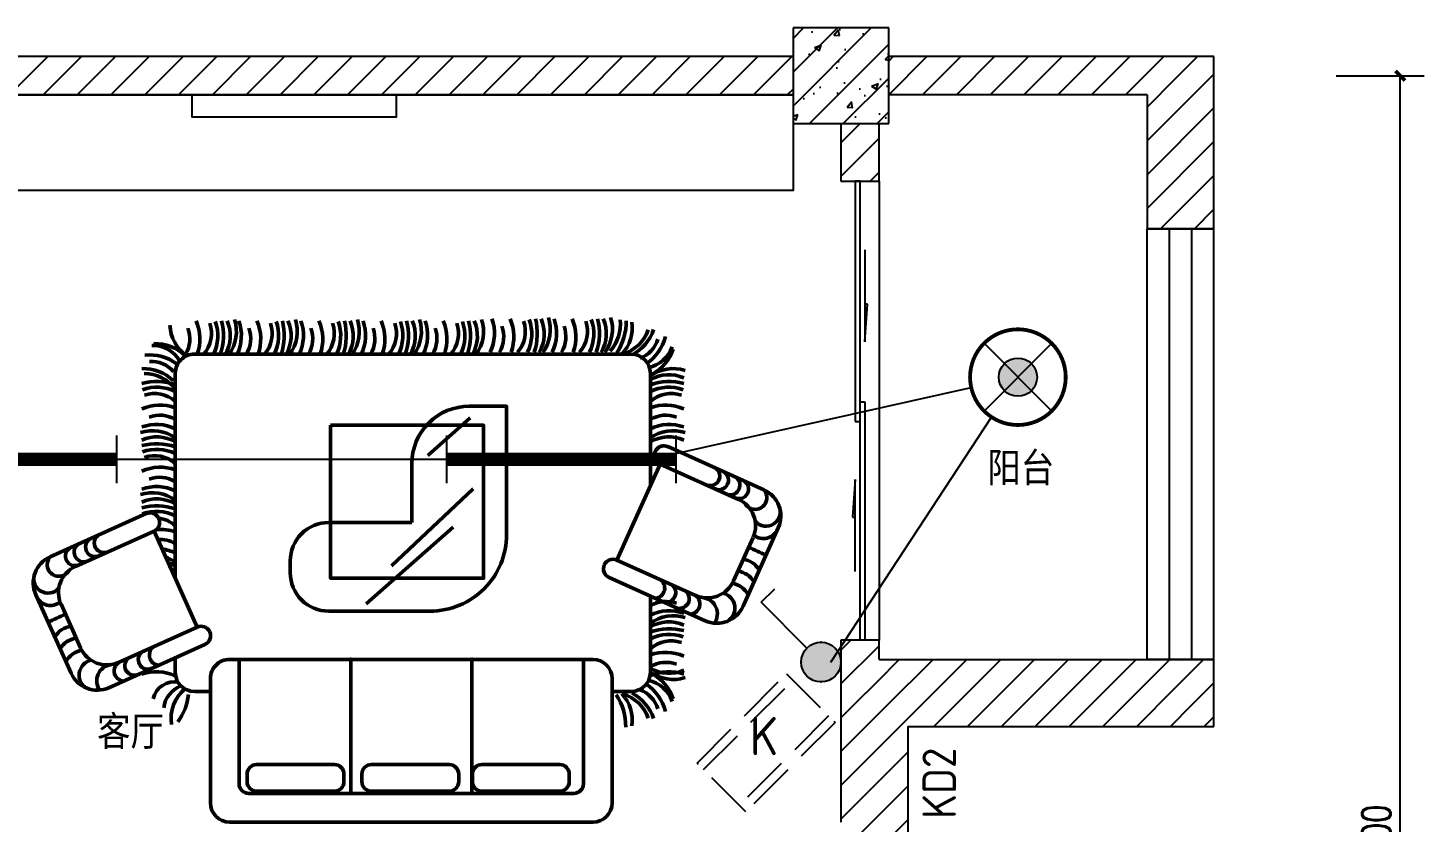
# Model space of a CAD drawing. Extents: x 1725663 to 4653551, y -550461 to 248782.
# Drawn here: x 2075939 to 2083237, y -71737 to -67587 of the extents above; entities that cross this region are included whole.
import ezdxf
from ezdxf.enums import TextEntityAlignment as Align

# ---------------------------------------------------------------- set-up
doc = ezdxf.new("R2010")
doc.units = 0
doc.header["$LTSCALE"] = 1000
doc.linetypes.add('DASH', pattern=[0.35, 0.25, -0.1])
for name, color, linetype in [('0-底图', 7, 'Continuous'), ('A-Fixt', 81, 'Continuous'), ('A-WALL-PATT', 252, 'Continuous'), ('COLUMN', 255, 'Continuous'), ('EQUIP-照明', 3, 'Continuous'), ('PUB_DIM', 3, 'Continuous'), ('PUB_HATCH', 8, 'Continuous'), ('PUB_TEXT', 7, 'Continuous'), ('TEL_TEXT', 7, 'Continuous'), ('WALL', 2, 'Continuous'), ('WINDOW', 4, 'Continuous'), ('WIRE-照明', 6, 'Continuous'), ('看线', 30, 'Continuous')]:
    doc.layers.add(name, color=color, linetype=linetype)
doc.layers.add('33', color=7, linetype='Continuous', lineweight=50)
doc.styles.add('_TCH_DIM_T3', font='SIMPLEX', dxfattribs={"width": 0.75, "bigfont": 'HZTXT'})
doc.styles.add('_TEL_DIM', font='SIMPLEX', dxfattribs={"width": 0.8, "height": 3.5, "bigfont": 'HZTXT'})
doc.styles.get("Standard").update_dxf_attribs({"font": 'geniso.shx', "bigfont": 'hztxt.shx'})
doc.dimstyles.new('_TCH_ARCH&&50', dxfattribs={"dimtxt": 148.75, "dimasz": 50, "dimexe": 125, "dimexo": 150, "dimgap": 50, "dimtad": 1, "dimdec": 0, "dimzin": 0, "dimdsep": 46, "dimtxsty": '_TCH_DIM_T3', "dimblk": 'ARCHTICK', "dimcen": 0.09, "dimclrt": 7, "dimazin": 2, "dimtfac": 1, "dimtdec": 0, "dimtix": 1, "dimtmove": 2, "dimatfit": 3, "dimfxl": 1, "dimtolj": 1, "dimtzin": 0, "dimarcsym": 0})
pattern_1 = [(45, (406116.53, 820827.46), (-88.388383, 88.388383), [])]

# ---------------------------------------------------------------- blocks, each defined once
blk = doc.blocks.new('A$C21a1ac25')
at = {"color": 7, "linetype": 'DASH'}
for p, q in [((-751.8, 308.2), (-285.1, 774.9)), ((-717.8, 274.3), (-251.1, 741)), ((-285.1, 774.9), (-30.5, 520.3)), ((-64.4, 554.3), (-531.1, 87.6)), ((-30.5, 520.3), (-497.2, 53.7)), ((-30.5, 520.3), (-497.2, 53.7)), ((-497.2, 53.7), (-751.8, 308.2))]:
    blk.add_line(p, q, dxfattribs=at)
at = {"layer": 'PUB_TEXT', "color": 7}
blk.add_text('K', height=200, dxfattribs=at).set_placement((-476.4, 349.4))
blk = doc.blocks.new('A$C59FF0D2A')
at = {"layer": '33', "color": 7}
for p, q in [((2880.8, 2636.6), (980.8, 2636.6)), ((880.8, 2536.6), (880.8, 1886.6)), ((2780.8, 2486.6), (1080.8, 2486.6)), ((1614.1, 1786.6), (1614.1, 2486.6)), ((2247.5, 1786.6), (2247.5, 2486.6)), ((2980.8, 1886.6), (2980.8, 2536.6)), ((1030.8, 2436.6), (1030.8, 1786.6)), ((2830.8, 1786.6), (2830.8, 2436.6)), ((880.8, 1954.3), (781.2, 1954.3)), ((3064.3, 1954.3), (2980.8, 1954.3)), ((3009.5, 1709), (3511.3, 1934.3)), ((681.2, 1854.3), (681.2, 1455.8)), ((3164.3, 1778.6), (3164.3, 1854.3)), ((980.8, 1786.6), (2880.8, 1786.6)), ((3050.5, 1617.8), (3461, 1802.1)), ((3659.3, 1726.7), (3761.7, 1498.7)), ((2984.4, 1642.9), (2984.4, 1642.9)), ((3050.5, 1617.8), (3275.8, 1116.1)), ((896.6, 1359), (394.9, 1584.3)), ((196.6, 1508.9), (12.3, 1098.4)), ((1711.6, 1096.3), (2166.9, 1495.5)), ((855.7, 1267.8), (445.2, 1452.1)), ((246.9, 1376.7), (144.5, 1148.7)), ((3164.3, 291), (3164.3, 1364.2)), ((855.7, 1267.8), (630.4, 766.1)), ((921.8, 1292.9), (921.8, 1292.9)), ((1606.8, 894.7), (2033.9, 1297.9)), ((3686.3, 1300.4), (3275.8, 1116.1)), ((3818.5, 1250.1), (3316.7, 1024.8)), ((3250.6, 1050), (3250.6, 1050)), ((219.9, 950.4), (630.4, 766.1)), ((87.7, 900.1), (589.4, 674.8)), ((681.2, 879.3), (681.2, 291)), ((655.5, 700), (655.5, 700)), ((1622.9, 523.8), (1844.5, 721.3)), ((781.2, 191), (3064.3, 191))]:
    blk.add_line(p, q, dxfattribs=at)
at = {"layer": '33', "color": 6}
blk.add_line((3709.5, 1858.9), (3893.9, 1448.4), dxfattribs=at)
at = {"layer": '33', "color": 7}
for points in [[(1611.4, 2386.2), (1611.4, 2425.6, 0.414214), (1561.4, 2475.6), (1155, 2475.6, 0.414214), (1105, 2425.6), (1105, 2386.2, 0.414214), (1155, 2336.2), (1561.4, 2336.2, 0.414214)], [(2189.3, 2386.2), (2189.3, 2425.6, 0.414214), (2139.3, 2475.6), (1732.9, 2475.6, 0.414214), (1682.9, 2425.6), (1682.9, 2386.2, 0.414214), (1732.9, 2336.2), (2139.3, 2336.2, 0.414214)], [(2789.2, 2386.2), (2789.2, 2425.6, 0.414214), (2739.2, 2475.6), (2332.8, 2475.6, 0.414214), (2282.8, 2425.6), (2282.8, 2386.2, 0.414214), (2332.8, 2336.2), (2739.2, 2336.2, 0.414214)]]:
    blk.add_lwpolyline(points, format="xyb", close=True, dxfattribs=at)
for points in [[(1927.8, 1534.2), (1832.5, 1534.2, 0.414214), (1432.5, 1134.2), (1432.5, 463.5), (1627.8, 463.5, 0.414214), (1927.8, 763.5), (1927.8, 1071.3)], [(1927.8, 1071.3), (2363.3, 1071.3, 0.414214), (2563.3, 1271.3), (2563.3, 1334.2, 0.414214), (2363.3, 1534.2), (1832.5, 1534.2)]]:
    blk.add_lwpolyline(points, format="xyb", dxfattribs=at)
blk.add_lwpolyline([(2353, 562.6), (2353, 1362.6), (1553, 1362.6), (1553, 562.6)], close=True, dxfattribs=at)
for centre, radius, start, end in [((980.8, 2536.6), 100, 90, 180), ((2880.8, 2536.6), 100, 0, 90), ((1080.8, 2436.6), 50, 90, 180), ((2780.8, 2436.6), 50, 0, 90), ((966.9, 2101.9), 191.2, 170.19072, 224.74471), ((1115.2, 2139), 305.5, 179.75402, 213.06052), ((2992, 2092.7), 194.7, 308.83689, 9.98804), ((836, 2115.7), 240.2, 193.82007, 236.57304), ((792.4, 2091.9), 157.6, 197.0741, 248.46939), ((881, 2165.8), 227.7, 197.87321, 243.13896), ((883.3, 2161.1), 202.4, 199.45813, 253.47291), ((3369.2, 1946.2), 274.1, 142.59871, 175.10303), ((771.7, 2058.8), 219.5, 197.49508, 243.63714), ((722.9, 2057.5), 163.8, 198.3699, 258.92966), ((3082.7, 2059.2), 144, 291.32585, 351.87163), ((3167.1, 2019.9), 116.7, 260.01176, 346.48468), ((781.2, 1854.3), 100, 90, 180), ((3064.3, 1854.3), 100, 0, 90), ((3430.3, 1846.6), 53.7, 286.0277, 84.99896), ((3490.3, 1898.2), 85.1, 277.23106, 34.95992), ((3572.7, 1797.5), 150, 24.17975, 114.17975), ((3588.5, 1868.5), 78.7, 281.20261, 61.53004), ((561.9, 1689), 202.4, 53.84819, 107.86297), ((582.1, 2078.3), 227.7, 250.55211, 295.81786), ((584.3, 1668.2), 191.2, 59.53804, 114.09203), ((599.7, 1959.5), 157.6, 249.753, 301.14829), ((980.8, 1886.6), 100, 180, 270), ((2880.8, 1886.6), 100, 270, 0), ((3263.5, 2078.3), 227.7, 244.18214, 289.44789), ((3307.7, 1787.8), 50.3, 302.46922, 115.54545), ((3378.3, 1819.7), 50.2, 300.80004, 117.21463), ((602, 1989.7), 240.2, 246.49897, 289.25194), ((3246.9, 1764), 53.1, 299.4492, 86.61382), ((3522.4, 1665.3), 150, 24.17975, 114.17975), ((3625.6, 1865), 130, 282.7012, 328.94695), ((572.4, 1853), 163.8, 251.0488, 311.60856), ((3030, 1663.4), 50, 114.17975, 204.17975), ((3666.3, 1791.9), 117.6, 277.82708, 328.84854), ((582.9, 1932.1), 305.5, 255.47128, 288.77778), ((584.3, 1781.7), 191.2, 245.90797, 300.46196), ((583.9, 1875.3), 219.5, 250.17398, 296.31604), ((3030, 1663.4), 50, 204.17975, 294.17975), ((3690.2, 1733.6), 122.6, 279.52252, 328.43204), ((333.4, 1447.5), 150, 65.82025, 155.82025), ((317.6, 1518.5), 78.7, 118.46996, 258.79739), ((415.9, 1548.2), 85.1, 145.04008, 262.76894), ((475.9, 1496.6), 53.7, 95.00104, 253.9723), ((561.9, 1760.9), 202.4, 252.13703, 306.15181), ((582.1, 1760.2), 227.7, 250.55211, 295.81786), ((4709.3, -408.9), 2186.1, 113.73705, 116.35844), ((383.7, 1315.3), 150, 65.82025, 155.82025), ((527.9, 1469.7), 50.2, 62.78537, 239.19996), ((599.7, 1641.4), 157.6, 249.753, 301.14829), ((598.5, 1437.8), 50.3, 64.45455, 237.53078), ((659.3, 1414), 53.1, 93.38618, 240.5508), ((3624.8, 1437.2), 150, 294.17975, 24.17975), ((280.6, 1515), 130, 211.05305, 257.2988), ((216, 1383.6), 122.6, 211.56796, 260.47748), ((239.8, 1441.9), 117.6, 211.15146, 262.17292), ((876.2, 1313.4), 50, 335.82025, 65.82025), ((3261.6, 1557.3), 219.5, 243.68396, 244.30002), ((3262.7, 1614.1), 305.5, 251.22222, 255.22969), ((3772.4, 1291), 61.5, 318.42251, 152.21517), ((-803.1, -758.9), 2186.1, 63.64156, 66.26295), ((876.2, 1313.4), 50, 245.82025, 335.82025), ((3261.3, 1463.7), 191.2, 239.53804, 251.68369), ((3283.7, 1442.8), 202.4, 233.84819, 249.97571), ((3583.7, 1199.6), 50.1, 293.28438, 118.30027), ((3641.6, 1225.8), 51.1, 304.09998, 101.03437), ((3688.9, 1246.7), 50.1, 290.22773, 114.90662), ((3263.5, 1435.7), 227.7, 244.18214, 262.4545), ((3245.9, 1316.9), 157.6, 238.85171, 273.76083), ((3537.4, 1178.1), 50.6, 306.58664, 114.73653), ((149.1, 1037), 150, 155.82025, 245.82025), ((89.5, 1074.6), 80.2, 51.16041, 156.85727), ((281.3, 1087.2), 150, 155.82025, 245.82025), ((3243.5, 1347.1), 240.2, 250.74806, 274.62247), ((3296.2, 1070.5), 50, 114.17975, 204.17975), ((77, 1015.1), 75, 41.68077, 204.78786), ((3273.1, 1210.4), 163.8, 228.39144, 262.43559), ((3261.6, 1232.7), 219.5, 243.68396, 289.82602), ((3296.2, 1070.5), 50, 204.17975, 294.17975), ((133.7, 941), 61.5, 27.78483, 221.57749), ((3262.7, 1289.5), 305.5, 251.22222, 284.52872), ((3261.3, 1139.1), 191.2, 239.53804, 294.09203), ((3283.7, 1118.2), 202.4, 233.84819, 287.86297), ((217.3, 896.7), 50.1, 65.09338, 249.77227), ((264.5, 875.8), 51.1, 78.96563, 235.90002), ((322.5, 849.6), 50.1, 61.69973, 246.71562), ((368.7, 828.1), 50.6, 65.26347, 233.41336), ((3263.5, 1111.1), 227.7, 244.18214, 289.44789), ((3245.9, 992.3), 157.6, 238.85171, 290.247), ((609.9, 720.5), 50, 335.82025, 65.82025), ((3243.5, 1022.6), 240.2, 250.74806, 293.50103), ((3273.1, 885.9), 163.8, 228.39144, 288.9512), ((609.9, 720.5), 50, 245.82025, 335.82025), ((3261.6, 908.1), 219.5, 243.68396, 289.82602), ((3262.7, 965), 305.5, 251.22222, 284.52872), ((561.9, 793.7), 202.4, 252.13703, 306.15181), ((584.3, 814.6), 191.2, 245.90797, 300.46196), ((3261.3, 814.6), 191.2, 239.53804, 294.09203), ((3283.7, 793.7), 202.4, 233.84819, 287.86297), ((582.1, 786.6), 227.7, 250.55211, 295.81786), ((599.7, 667.8), 157.6, 249.753, 301.14829), ((3263.5, 786.6), 227.7, 244.18214, 289.44789), ((3245.9, 667.8), 157.6, 238.85171, 290.247), ((602, 698), 240.2, 246.49897, 289.25194), ((572.4, 561.3), 163.8, 251.0488, 311.60856), ((3243.5, 698), 240.2, 250.74806, 293.50103), ((3273.1, 561.3), 163.8, 228.39144, 288.9512), ((583.9, 583.6), 219.5, 250.17398, 296.31604), ((3326.4, 495.3), 202.4, 216.22812, 270.2429), ((3261.6, 583.6), 219.5, 243.68396, 289.82602), ((561.9, 469.1), 202.4, 252.13703, 306.15181), ((582.9, 640.4), 305.5, 255.47128, 288.77778), ((584.3, 490), 191.2, 245.90797, 300.46196), ((771.7, 99.4), 219.5, 116.36286, 162.50492), ((3262.7, 640.4), 305.5, 251.22222, 284.52872), ((3331.6, 494.7), 227.7, 226.56207, 271.82782), ((722.9, 100.7), 163.8, 101.07034, 161.6301), ((836, 42.5), 240.2, 123.42696, 166.17993), ((781.2, 291), 100, 180, 270), ((3064.3, 291), 100, 270, 0), ((3282.9, 309.3), 163.8, 210.77137, 271.33113), ((3299.6, 435.5), 240.2, 233.12799, 275.88096), ((3291.9, 386.4), 157.6, 221.23164, 272.62693), ((792.4, 66.3), 157.6, 111.53061, 162.9259), ((881, -7.7), 227.7, 116.86104, 162.12679), ((883.3, -2.9), 202.4, 106.52709, 160.54187), ((966.9, 56.3), 191.2, 135.25529, 189.80928), ((1112.3, 17.9), 305.5, 146.93948, 180.24598), ((1057.5, 32.9), 219.5, 139.40121, 185.54327), ((1081.7, 62.1), 202.4, 143.84819, 197.86297), ((1102.6, 84.5), 191.2, 149.53804, 204.09203), ((1253, 83.1), 305.5, 161.22222, 194.52872), ((1196.2, 84.2), 219.5, 153.68396, 199.82602), ((1173.9, 72.7), 163.8, 138.39144, 198.9512), ((1310.6, 102.3), 240.2, 160.74806, 203.50103), ((1280.4, 99.9), 157.6, 148.85171, 200.247), ((1399.1, 82.3), 227.7, 154.18214, 199.44789), ((1406.3, 62.1), 202.4, 143.84819, 197.86297), ((1427.1, 84.5), 191.2, 149.53804, 204.09203), ((1577.5, 83.1), 305.5, 161.22222, 194.52872), ((1520.7, 84.2), 219.5, 153.68396, 199.82602), ((1498.4, 72.7), 163.8, 138.39144, 198.9512), ((1635.1, 102.3), 240.2, 160.74806, 203.50103), ((1604.9, 99.9), 157.6, 148.85171, 200.247), ((1723.7, 82.3), 227.7, 154.18214, 199.44789), ((1755.6, 73), 202.4, 143.84819, 197.86297), ((1776.5, 95.4), 191.2, 149.53804, 204.09203), ((1926.9, 94), 305.5, 161.22222, 194.52872), ((1870.1, 95), 219.5, 153.68396, 199.82602), ((1847.8, 83.5), 163.8, 138.39144, 198.9512), ((1984.5, 113.1), 240.2, 160.74806, 203.50103), ((1954.3, 110.8), 157.6, 148.85171, 200.247), ((2073, 93.2), 227.7, 154.18214, 199.44789), ((2080.2, 73), 202.4, 143.84819, 197.86297), ((2101, 95.4), 191.2, 149.53804, 204.09203), ((2251.4, 94), 305.5, 161.22222, 194.52872), ((2194.6, 95), 219.5, 153.68396, 199.82602), ((2172.3, 83.5), 163.8, 138.39144, 198.9512), ((2309, 113.1), 240.2, 160.74806, 203.50103), ((2278.8, 110.8), 157.6, 148.85171, 200.247), ((2397.6, 93.2), 227.7, 154.18214, 199.44789), ((2404.7, 73), 202.4, 143.84819, 197.86297), ((2425.6, 95.4), 191.2, 149.53804, 204.09203), ((2576, 94), 305.5, 161.22222, 194.52872), ((2519.2, 95), 219.5, 153.68396, 199.82602), ((2496.9, 83.5), 163.8, 138.39144, 198.9512), ((2633.6, 113.1), 240.2, 160.74806, 203.50103), ((2603.4, 110.8), 157.6, 148.85171, 200.247), ((2722.1, 93.2), 227.7, 154.18214, 199.44789), ((2729.3, 73), 202.4, 143.84819, 197.86297), ((2750.1, 95.4), 191.2, 149.53804, 204.09203), ((2900.5, 94), 305.5, 161.22222, 194.52872), ((2843.7, 95), 219.5, 153.68396, 199.82602), ((2821.4, 83.5), 163.8, 138.39144, 198.9512), ((2958.1, 113.1), 240.2, 160.74806, 203.50103), ((2927.9, 110.8), 157.6, 148.85171, 200.247), ((3046.7, 93.2), 227.7, 154.18214, 199.44789), ((3047.3, 73), 202.4, 143.84819, 197.86297), ((3068.2, 95.4), 191.2, 149.53804, 204.09203), ((3218.6, 94), 305.5, 161.22222, 194.52872), ((3161.8, 95), 219.5, 153.68396, 199.82602), ((3139.5, 83.5), 163.8, 138.39144, 198.9512), ((3276.2, 113.1), 240.2, 160.74806, 203.50103), ((3246, 110.8), 157.6, 148.85171, 200.247), ((2990.3, 33.5), 202.4, 1.83806, 55.85284), ((3267.7, 355.7), 219.5, 226.06389, 272.20595)]:
    blk.add_arc(centre, radius, start, end, dxfattribs=at)
at = {"layer": '33', "color": 252}
for centre, radius, start, end in [((3816.6, 1424.6), 80.2, 23.14273, 128.83959), ((3829.2, 1365.1), 75, 335.21214, 138.31923)]:
    blk.add_arc(centre, radius, start, end, dxfattribs=at)
at = {"layer": '33', "color": 6}
blk.add_arc((3757, 1387), 150, 294.17975, 24.17975, dxfattribs=at)
at = {"layer": '33', "color": 7}
for p in [(1614.1, 1786.6), (2247.5, 1786.6), (3078.6, 1555.1), (3106.8, 1492.4), (3135, 1429.7), (3163.1, 1366.9), (3191.3, 1304.2), (3219.4, 1241.5), (827.5, 1205.1), (3247.6, 1178.8), (799.4, 1142.4), (771.2, 1079.7), (714.9, 954.2), (743, 1016.9), (686.7, 891.5), (658.6, 828.8)]:
    blk.add_point(p, dxfattribs=at)
blk = doc.blocks.new('_ArchTick')
at = {"color": 0, "linetype": 'ByBlock', "const_width": 0.4}
blk.add_lwpolyline([(-0.5, -0.5), (0.5, 0.5)], dxfattribs=at)
blk = doc.blocks.new('*D1283')
at = {"layer": 'Defpoints', "color": 0, "transparency": 16777216}
for p in [(1935344.3, -40234.9), (1935829.1, -40234.9), (1935344.3, -48234.9)]:
    blk.add_point(p, dxfattribs=at)
at = {"layer": 'PUB_DIM', "color": 0, "lineweight": -2, "transparency": 16777216}
for p, q in [((1935494.3, -40234.9), (1935954.1, -40234.9)), ((1935829.1, -48234.9), (1935829.1, -40234.9)), ((1935494.3, -48234.9), (1935954.1, -48234.9))]:
    blk.add_line(p, q, dxfattribs=at)
at = {"layer": 'PUB_DIM', "color": 0, "lineweight": -2, "transparency": 16777216, "xscale": 50, "yscale": 50, "zscale": 50}
for p, rotation in [((1935829.1, -40234.9), 90), ((1935829.1, -48234.9), 270)]:
    blk.add_blockref('_ArchTick', p, dxfattribs=dict(at, rotation=rotation))
at = {"layer": 'PUB_DIM', "color": 7, "transparency": 16777216, "insert": (1935704.7, -44234.9), "char_height": 148.75, "attachment_point": 5, "rotation": 90, "style": '_TCH_DIM_T3'}
blk.add_mtext('\\A1;8000', dxfattribs=at)
blk = doc.blocks.new('$DorLib2D$00000131')
at = {"color": 0, "linetype": 'Continuous'}
for p, q in [((0.15, 0.125), (0.2319, 0.1973)), ((0.2319, 0.1973), (0.2319, 0.125)), ((-0.5, 0.125), (-0.5, 0)), ((0.0192, 0.125), (-0.5, 0.125)), ((0.0192, 0), (0.0192, 0.125)), ((0.35, 0.125), (0.15, 0.125)), ((-0.5, 0), (0.0192, 0)), ((-0.024, 0), (0.5, 0)), ((-0.024, -0.125), (-0.024, 0)), ((0.5, 0), (0.5, -0.125)), ((-0.35, -0.125), (-0.15, -0.125)), ((-0.2319, -0.1973), (-0.2319, -0.125)), ((-0.15, -0.125), (-0.2319, -0.1973)), ((0.5, -0.125), (-0.024, -0.125))]:
    blk.add_line(p, q, dxfattribs=at)
blk = doc.blocks.new('$WINLIB2D$00000001')
at = {"color": 0}
for points in [[(-0.5, 0.5), (-0.5, -0.5)], [(-0.5, 0.5), (0.5, 0.5)], [(0.5, -0.5), (0.5, 0.5)], [(0.5, 0.1667), (-0.5, 0.1667)], [(0.5, -0.1667), (-0.5, -0.1667)], [(-0.5, -0.5), (0.5, -0.5)]]:
    blk.add_lwpolyline(points, dxfattribs=at)
blk = doc.blocks.new('$equip$00001159')
for p, q in [((-1.2, 0.25), (-1.2, -0.25)), ((1.2, 0.25), (1.2, -0.25)), ((-1.2, 0), (1.2, 0))]:
    blk.add_line(p, q)
at = {"const_width": 0.14}
blk.add_lwpolyline([(-1.2, 0), (1.2, 0)], dxfattribs=at)
at = {"layer": 'EQUIP-照明'}
for p in [(-1.2, 0), (0, 0), (1.2, 0)]:
    blk.add_point(p, dxfattribs=at)
at = {"layer": 'EQUIP-照明', "flags": 9}
blk.add_attdef('A', (0, 0), '', height=0.00002, dxfattribs=at)
blk = doc.blocks.new('$equip$00002828')
for p, q in [((0.354, 0.354), (-0.354, -0.354)), ((-0.354, 0.354), (0.354, -0.354))]:
    blk.add_line(p, q)
at = {"const_width": 0.04}
blk.add_lwpolyline([(0.5, 0, -1), (-0.5, 0, -1), (0.5, 0, 1)], format="xyb", dxfattribs=at)
for radius in [0.5, 0.2]:
    blk.add_circle((0, 0), radius)
for p in [(0, 0.5), (-0.5, 0), (0.5, 0), (0, -0.5)]:
    blk.add_point(p)
for points in [[(-0.1, 0.173), (0.1, 0.173), (-0.173, 0.1), (0.173, 0.1)], [(0, 0.2), (0, 0.2), (-0.1, 0.173), (0.1, 0.173)], [(-0.173, 0.1), (0.173, 0.1), (-0.2, 0), (0.2, 0)], [(-0.173, -0.1), (0.173, -0.1), (-0.2, 0), (0.2, 0)], [(-0.1, -0.173), (0.1, -0.173), (-0.173, -0.1), (0.173, -0.1)], [(0, -0.2), (0, -0.2), (-0.1, -0.173), (0.1, -0.173)]]:
    blk.add_solid(points)
at = {"color": 7, "style": '_TEL_DIM', "flags": 1}
for tag in ['A', 'REMARK']:
    blk.add_attdef(tag, text='', height=0.00002, dxfattribs=at).set_placement((0, 0), align=Align.MIDDLE_CENTER)
blk = doc.blocks.new('$equip$00001962')
for p, q in [((0.147, 0.356), (0.625, 0.833)), ((0.625, 0.833), (0.766, 0.692))]:
    blk.add_line(p, q)
blk.add_circle((0, 0.208), 0.208)
for p in [(0, 0.417), (-0.208, 0.208), (0.208, 0.208), (0, 0)]:
    blk.add_point(p)
for points in [[(-0.18, 0.313), (0.18, 0.313), (-0.208, 0.208), (0.208, 0.208)], [(-0.104, 0.389), (0.104, 0.389), (-0.18, 0.313), (0.18, 0.313)], [(0, 0.417), (0, 0.417), (-0.104, 0.389), (0.104, 0.389)], [(-0.18, 0.104), (0.18, 0.104), (-0.208, 0.208), (0.208, 0.208)], [(-0.104, 0.028), (0.104, 0.028), (-0.18, 0.104), (0.18, 0.104)], [(0, 0), (0, 0), (-0.104, 0.028), (0.104, 0.028)]]:
    blk.add_solid(points)
at = {"layer": 'TEL_TEXT', "style": '_TEL_DIM', "flags": 1}
blk.add_attdef('A', text='', height=0.00002, dxfattribs=at).set_placement((0, 0), align=Align.MIDDLE_CENTER)
blk = doc.blocks.new('dfgj')
at = {"layer": 'A-WALL-PATT'}
h = blk.add_hatch(dxfattribs=at)
h.set_pattern_fill('普通砖', color=256, scale=50, style=0)
h.set_pattern_definition(pattern_1)
h.paths.add_polyline_path([(1927555.8, -40134.9), (1927555.8, -40334.9), (1932655.8, -40334.9), (1932655.8, -40134.9)])
h = blk.add_hatch(dxfattribs=at)
h.set_pattern_fill('普通砖', color=256, scale=50, style=0)
h.set_pattern_definition(pattern_1)
h.paths.add_polyline_path([(1933155.8, -40134.9), (1933155.8, -40334.9), (1934505.8, -40334.9), (1934855.8, -40134.9)])
h = blk.add_hatch(dxfattribs=at)
h.set_pattern_fill('普通砖', color=256, scale=50, style=0)
h.set_pattern_definition(pattern_1)
h.paths.add_polyline_path([(1934505.8, -40334.9), (1934505.8, -41034.9), (1934855.8, -41034.9), (1934855.8, -40134.9)])
h = blk.add_hatch(dxfattribs=at)
h.set_pattern_fill('普通砖', color=256, scale=50, style=0)
h.set_pattern_definition(pattern_1)
h.paths.add_polyline_path([(1933105.8, -40484.9), (1932905.8, -40484.9), (1932905.8, -40784.9), (1933105.8, -40784.9)])
h = blk.add_hatch(dxfattribs=at)
h.set_pattern_fill('普通砖', color=256, scale=50, style=0)
h.set_pattern_definition(pattern_1)
h.paths.add_polyline_path([(1933105.8, -43284.9), (1933105.8, -43184.9), (1932905.8, -43184.9), (1932905.8, -43534.9), (1933089.1, -43484.9)])
h = blk.add_hatch(dxfattribs=at)
h.set_pattern_fill('普通砖', color=256, scale=50, style=0)
h.set_pattern_definition(pattern_1)
h.paths.add_polyline_path([(1933089.1, -43484.9), (1933255.8, -43634.9), (1934855.8, -43634.9), (1934505.8, -43284.9), (1933105.8, -43284.9)])
h = blk.add_hatch(dxfattribs=at)
h.set_pattern_fill('普通砖', color=256, scale=50, style=0)
h.set_pattern_definition(pattern_1)
h.paths.add_polyline_path([(1934855.8, -43634.9), (1934855.8, -43284.9), (1934505.8, -43284.9)])
h = blk.add_hatch(dxfattribs=at)
h.set_pattern_fill('普通砖', color=256, scale=50, style=0)
h.set_pattern_definition(pattern_1)
h.paths.add_polyline_path([(1933089.1, -43484.9), (1932905.8, -43534.9), (1932905.8, -44134.9), (1933022.5, -44234.9), (1933255.8, -44234.9), (1933255.8, -43634.9)])
at = {"layer": 'PUB_HATCH'}
h = blk.add_hatch(dxfattribs=at)
h.set_pattern_fill('钢筋混凝土', color=256, scale=50, style=0)
h.set_pattern_definition([(45, (406116.53, 820737.71), (-88.388348, 88.388348), []), (50, (406116.53, 820737.7), (358.63009, -31.376067), [37.5, -412.5]), (355, (406116.53, 820737.7), (-69.37567, 376.09607), [30, -330]), (100.4514, (406146.4, 820735.1), (289.25469, 344.71977), [31.870095, -350.571056]), (46.1842, (406116.53, 820837.7), (533.62052, -82.75951), [56.25, -618.75]), (96.6356, (406161, 820830.8), (467.33135, 487.05894), [47.80514, -525.8565]), (351.1842, (406116.53, 820837.7), (467.33097, 487.0593), [45, -495]), (21, (406166.53, 820812.7), (298.453526, -201.309445), [37.5, -412.5]), (326, (406166.53, 820812.7), (121.657666, 362.57502), [30, -330]), (71.4514, (406191.4, 820795.93), (420.111314, 161.26525), [31.870095, -350.571056]), (37.5, (406116.53, 820737.71), (6.079928, 166.446927), [0, -326, 0, -335, 0, -331.25]), (7.5, (406116.53, 820737.7), (131.534769, 197.205856), [0, -191, 0, -318.5, 0, -126.25]), (327.5, (406005.03, 820737.71), (266.911218, -11.277436), [0, -125, 0, -390, 0, -517.5]), (317.5, (405955.03, 820737.7), (291.593085, 50.05249), [0, -162.5, 0, -259, 0, -367.5])])
h.paths.add_polyline_path([(1932655.8, -39984.9), (1932655.8, -40484.9), (1933155.8, -40484.9), (1933155.8, -39984.9)])
at = {"layer": 'A-Fixt'}
for points in [[(1932655.8, -40334.9), (1932655.8, -40834.9), (1925155.8, -40834.9), (1925155.8, -40334.9)], [(1930581.3, -40334.9), (1930581.3, -40451.6), (1929514.8, -40451.6), (1929514.8, -40334.9)]]:
    blk.add_lwpolyline(points, close=True, dxfattribs=at)
at = {"layer": 'COLUMN'}
for p, q in [((1932655.8, -39984.9), (1932655.8, -40484.9)), ((1933155.8, -39984.9), (1932655.8, -39984.9)), ((1933155.8, -40484.9), (1933155.8, -39984.9)), ((1932655.8, -40484.9), (1933155.8, -40484.9))]:
    blk.add_line(p, q, dxfattribs=at)
at = {"layer": 'WALL'}
for p, q in [((1932655.8, -40134.9), (1927555.8, -40134.9)), ((1934855.8, -40134.9), (1933155.8, -40134.9)), ((1934855.8, -41034.9), (1934855.8, -40134.9)), ((1932655.8, -40334.9), (1927555.8, -40334.9)), ((1934505.8, -40334.9), (1933155.8, -40334.9)), ((1934505.8, -40334.9), (1934505.8, -41034.9)), ((1932905.8, -40484.9), (1932905.8, -40784.9)), ((1933105.8, -40784.9), (1933105.8, -40484.9)), ((1932905.8, -40784.9), (1933105.8, -40784.9)), ((1934505.8, -41034.9), (1934855.8, -41034.9)), ((1933105.8, -43184.9), (1932905.8, -43184.9)), ((1932905.8, -43184.9), (1932905.8, -43534.9)), ((1933105.8, -43284.9), (1933105.8, -43184.9)), ((1933105.8, -43284.9), (1934505.8, -43284.9)), ((1934855.8, -43284.9), (1934505.8, -43284.9)), ((1934855.8, -43634.9), (1934855.8, -43284.9)), ((1932905.8, -43534.9), (1932905.8, -44134.9)), ((1933255.8, -43634.9), (1933255.8, -44234.9)), ((1933255.8, -43634.9), (1934855.8, -43634.9))]:
    blk.add_line(p, q, dxfattribs=at)
at = {"layer": 'WINDOW'}
blk.add_line((1933105.8, -40784.9), (1933105.8, -43184.9), dxfattribs=at)
at = {"layer": 'A-Fixt', "rotation": 179.9999999999246}
blk.add_blockref('A$C59FF0D2A', (1932590.7, -41498.3), dxfattribs=at)
at = {"layer": 'WINDOW'}
for name, p, xscale, yscale, zscale, rotation in [('$DorLib2D$00000131', (1933005.8, -41984.9), -2400, 200, -2400, 270), ('$WINLIB2D$00000001', (1934680.8, -42159.9), 2249.999999993481, 350, 2249.999999993481, 90)]:
    blk.add_blockref(name, p, dxfattribs=dict(at, xscale=xscale, yscale=yscale, zscale=zscale, rotation=rotation))
at = {"layer": '看线'}
blk.add_blockref('A$C21a1ac25', (1932905.8, -44134.9), dxfattribs=at)
at = {"layer": 'PUB_TEXT'}
for s, p in [('阳台', (1933671, -42375.5)), ('客厅', (1929017.3, -43753.1))]:
    blk.add_text(s, height=175, dxfattribs=at).set_placement(p)
blk.add_text('KD2', height=175, rotation=90, dxfattribs=at).set_placement((1933507, -44118.3))
at = {"layer": 'PUB_DIM'}
dim = blk.add_aligned_dim(p1=(1935344.3, -48234.9), p2=(1935344.3, -40234.9), distance=-484.8, dimstyle='_TCH_ARCH&&50', dxfattribs=at)
dim.commit()
dim.dimension.update_dxf_attribs({"geometry": '*D1283', "text_midpoint": (1935704.7, -44234.9)})

msp = doc.modelspace()

# ---------------------------------------------------------------- linework, layer by layer
at = {"layer": 'WIRE-照明'}
for p, q in [((2079326.6, -69810.8), (2080870.2, -69466)), ((2080173.3, -70845.3), (2080977, -69620.5)), ((2075720.3, -69840.7), (2076401.6, -69840.7)), ((2076401.6, -69840.7), (2078126.6, -69840.7)), ((2078126.6, -69840.7), (2078726.6, -69840.7)), ((2080137.1, -70900.5), (2080173.3, -70845.3))]:
    msp.add_line(p, q, dxfattribs=at)

# ---------------------------------------------------------------- block references
at = {"layer": '0-底图'}
msp.add_blockref('dfgj', (147283.3, -27601.6), dxfattribs=at)
at = {"layer": 'EQUIP-照明', "xscale": 500, "yscale": 500, "zscale": 500}
for name, p in [('$equip$00002828', (2081114.1, -69411.5)), ('$equip$00001159', (2075801.6, -69840.7)), ('$equip$00001159', (2078726.6, -69840.7))]:
    msp.add_blockref(name, p, dxfattribs=at)
at = {"layer": 'EQUIP-照明', "xscale": 500, "yscale": 500, "zscale": 500, "rotation": 90}
msp.add_blockref('$equip$00001962', (2080189.1, -70900.5), dxfattribs=at)

doc.saveas('drawing.dxf')
